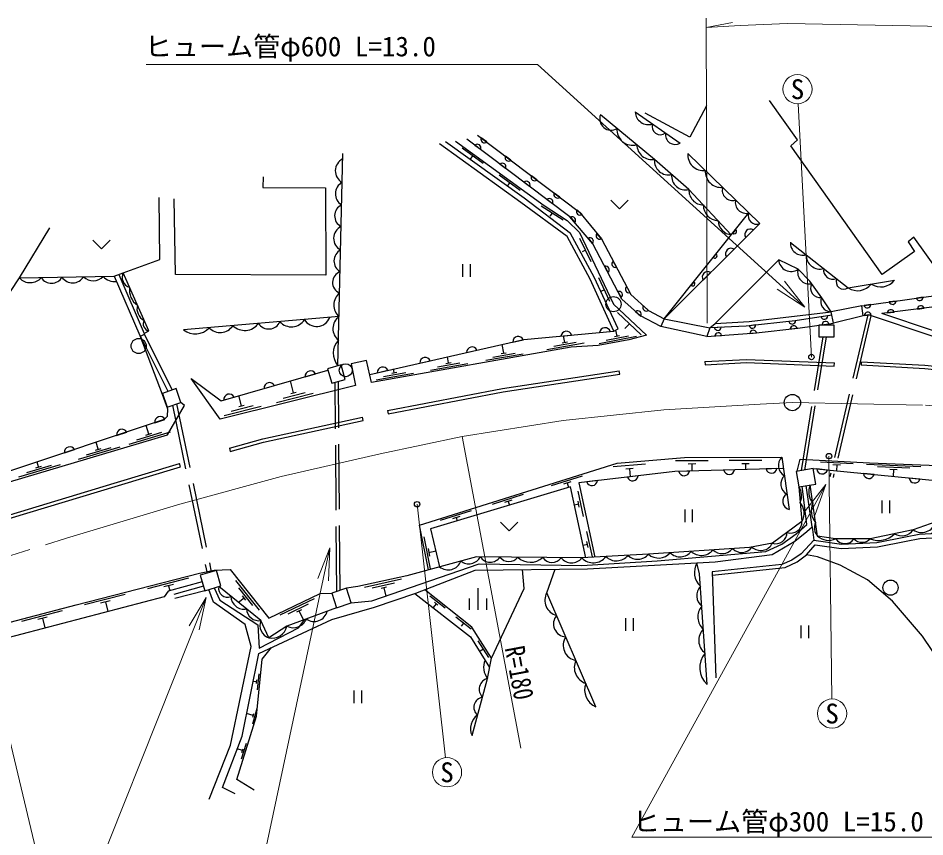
# Model space of a CAD drawing. Units: millimetres at full size, sheet at 1:1000; details may follow other scales. Extents: x 40000 to 680000, y 20000 to 380000.
# Drawn here: x 293976 to 377664, y 259146 to 334758 of the extents above; entities that cross this region are included whole.
import ezdxf
from ezdxf.enums import TextEntityAlignment as Align

# ---------------------------------------------------------------- set-up
doc = ezdxf.new("R2010")
doc.units = ezdxf.units.MM
doc.header["$LTSCALE"] = 1000
doc.linetypes.add('CHAIN', pattern=[18.5, 12, -1.5, 3.5, -1.5])
doc.linetypes.add('DASHED', pattern=[7.5, 6, -1.5])
for name, color, linetype, lineweight in [('M-BGD', 7, 'Continuous', 25), ('M-BMK', 2, 'CHAIN', 13), ('M-BMK-SRVR', 3, 'Continuous', 25), ('M-STR-HTXT', 7, 'Continuous', 13), ('M-STR-STRC', 7, 'Continuous', 25)]:
    doc.layers.add(name, color=color, linetype=linetype, lineweight=lineweight)
doc.styles.add('ＭＳ ゴシック', font='')
doc.styles.get('ＭＳ ゴシック').set_extended_font_data('MS Gothic')

# ---------------------------------------------------------------- blocks, each defined once
blk = doc.blocks.new('open_arrow')
at = {"color": 0, "linetype": 'Continuous', "lineweight": -2}
blk.add_lwpolyline([(7.5, 1.25), (0, 0), (7.5, -1.25)], dxfattribs=at)

msp = doc.modelspace()

# ---------------------------------------------------------------- linework, layer by layer
at = {"layer": 'M-BGD'}
for p, q in [((350934, 326089), (355076, 323212)), ((337226, 323319), (336727, 323696)), ((323497, 302656), (323934, 322266)), ((336887, 321327), (334947, 322741)), ((336142, 323026), (336642, 322650)), ((335917, 322034), (335705, 321743)), ((339450, 321638), (338951, 322015)), ((338466, 321274), (338966, 320898)), ((340307, 318834), (338368, 320247)), ((341856, 319820), (341356, 320198)), ((339338, 319541), (339126, 319250)), ((340687, 319601), (341187, 319224)), ((343961, 318229), (343461, 318607)), ((344265, 316110), (342245, 317406)), ((342804, 318005), (343304, 317628)), ((343255, 316758), (343061, 316455)), ((344954, 316364), (345358, 315887)), ((346019, 316630), (345565, 317061)), ((353600, 306974), (361417, 316765)), ((347788, 314391), (347394, 314877)), ((360186, 315224), (359936, 314910)), ((361132, 314498), (361833, 315198)), ((346862, 312247), (345831, 314414)), ((346588, 314433), (346992, 313955)), ((346347, 313331), (346022, 313176)), ((359348, 312715), (360049, 313415)), ((349196, 311749), (348903, 312302)), ((358388, 312971), (358137, 312657)), ((334992, 312047), (334992, 310873)), ((335692, 312047), (335692, 310873)), ((348114, 311836), (348404, 311282)), ((303255, 311088), (305617, 305637)), ((348600, 308594), (347569, 310762)), ((357197, 310566), (357898, 311266)), ((348084, 309678), (347759, 309523)), ((350436, 309415), (350142, 309967)), ((356342, 310408), (356092, 310094)), ((349334, 309508), (349624, 308954)), ((377498, 308982), (376878, 308894)), ((352152, 307767), (351689, 308188)), ((372667, 308299), (372047, 308212)), ((375003, 308629), (374383, 308542)), ((376977, 307895), (377598, 307976)), ((323598, 307190), (309253, 305968)), ((351484, 305509), (349301, 307567)), ((350971, 307663), (351437, 307245)), ((368697, 307263), (368079, 307167)), ((369229, 306595), (369023, 307634)), ((372080, 307288), (372696, 307397)), ((374198, 307532), (374818, 307613)), ((350392, 306538), (349981, 306101)), ((362073, 306420), (361451, 306355)), ((365736, 306812), (365116, 306728)), ((368179, 306448), (368799, 306535)), ((305273, 305378), (305631, 305557)), ((344072, 305385), (345059, 305476)), ((347644, 305713), (348630, 305804)), ((349254, 305399), (349148, 305941)), ((358874, 306203), (358249, 306170)), ((361510, 305645), (362134, 305690)), ((365241, 306054), (365863, 306127)), ((339635, 304842), (340601, 305061)), ((342766, 304156), (346213, 304766)), ((343424, 304455), (345492, 304822)), ((344185, 304773), (344668, 304858)), ((344427, 304815), (344322, 305408)), ((347605, 304710), (351040, 305380)), ((348257, 305021), (350319, 305423)), ((349013, 305352), (349494, 305445)), ((358278, 305409), (358902, 305454)), ((335360, 303877), (336327, 304095)), ((337789, 303456), (339857, 303823)), ((338551, 303774), (339033, 303859)), ((338792, 303817), (338649, 304620)), ((331053, 302903), (332019, 303122)), ((333449, 302869), (333931, 302955)), ((333690, 302912), (333590, 303477)), ((337132, 303157), (340578, 303768)), ((357359, 303048), (357374, 302748)), ((371789, 303023), (371773, 302724)), ((327122, 302015), (328089, 302234)), ((328694, 302026), (328635, 302357)), ((332029, 302252), (335476, 302863)), ((332687, 302552), (334755, 302918)), ((349498, 301880), (349453, 302176)), ((369307, 302627), (369319, 302927)), ((320462, 301637), (321415, 301909)), ((327034, 301366), (330480, 301977)), ((327691, 301666), (329759, 302032)), ((328453, 301984), (328935, 302069)), ((316679, 300556), (317632, 300828)), ((319395, 300155), (319122, 301254)), ((312955, 299493), (313908, 299765)), ((314589, 298960), (314357, 299893)), ((317813, 299267), (321209, 300112)), ((318434, 299669), (320472, 300176)), ((319158, 300096), (319633, 300214)), ((313006, 298072), (316403, 298917)), ((313628, 298474), (315666, 298981)), ((314351, 298901), (314827, 299019)), ((328065, 298521), (328121, 298226)), ((306034, 296335), (305798, 297126)), ((306583, 297388), (307523, 297702)), ((325821, 297601), (325758, 297895)), ((303067, 296214), (304006, 296528)), ((304220, 295419), (308053, 296562)), ((304935, 295820), (307235, 296506)), ((305765, 296255), (306302, 296415)), ((301371, 294945), (301180, 295585)), ((298251, 294607), (299190, 294920)), ((299557, 294029), (303390, 295172)), ((300272, 294430), (302572, 295116)), ((301102, 294865), (301639, 295025)), ((313472, 295029), (313554, 294740)), ((295867, 293304), (295729, 293765)), ((357663, 293886), (354663, 293873)), ((362611, 293906), (359611, 293894)), ((371040, 293597), (368044, 293748)), ((294053, 292388), (297886, 293531)), ((294768, 292789), (297068, 293475)), ((295598, 293224), (296135, 293384)), ((308966, 293333), (308879, 293621)), ((351870, 293571), (348881, 293319)), ((350749, 293175), (350052, 293117)), ((350401, 293146), (350464, 292399)), ((355940, 292921), (354950, 292892)), ((356514, 293581), (355814, 293578)), ((356164, 293580), (356167, 292928)), ((360093, 293042), (359102, 293013)), ((361462, 293601), (360762, 293598)), ((361112, 293600), (361114, 293071)), ((364008, 293155), (363017, 293127)), ((367365, 293153), (383412, 291575)), ((368671, 293024), (367685, 293121)), ((369882, 293475), (369183, 293511)), ((369533, 293493), (369505, 292942)), ((377281, 293331), (372285, 293531)), ((376275, 293191), (373277, 293311)), ((375119, 293057), (374419, 293085)), ((374769, 293071), (374743, 292427)), ((346028, 292452), (343165, 291557)), ((351199, 292485), (350215, 292370)), ((372981, 292601), (371995, 292697)), ((377203, 292186), (376217, 292283)), ((344985, 291937), (344317, 291728)), ((344651, 291833), (344783, 291410)), ((347443, 292046), (346459, 291932)), ((367251, 287792), (366701, 291583)), ((340583, 290749), (337719, 289853)), ((346172, 288735), (345664, 291080)), ((339539, 290234), (338871, 290025)), ((339205, 290129), (339316, 289773)), ((345713, 289863), (345329, 289780)), ((345772, 289590), (345654, 290137)), ((373685, 290223), (373685, 289049)), ((374385, 290223), (374385, 289049)), ((335783, 289248), (332920, 288352)), ((334739, 288733), (334071, 288524)), ((355501, 289385), (355501, 288212)), ((356201, 289385), (356201, 288212)), ((334405, 288628), (334499, 288330)), ((346979, 285009), (346471, 287355)), ((331411, 286856), (331998, 283914)), ((346579, 285864), (346460, 286411)), ((331812, 285764), (331949, 285077)), ((331881, 285420), (332521, 285548)), ((346519, 286138), (346141, 286056)), ((309697, 283032), (305920, 282060)), ((329348, 282930), (325931, 282172)), ((308302, 282456), (307420, 282229)), ((307861, 282342), (307981, 281876)), ((311082, 282314), (308356, 281533)), ((316250, 280095), (314068, 282831)), ((315649, 280511), (314340, 282153)), ((328710, 282574), (326660, 282119)), ((327969, 282194), (327491, 282088)), ((327730, 282141), (327900, 281379)), ((336443, 280109), (336443, 282101)), ((303867, 281532), (300090, 280560)), ((311209, 281881), (308443, 281162)), ((314830, 281201), (314313, 280788)), ((314983, 281010), (314678, 281393)), ((333374, 280255), (331966, 281378)), ((302471, 280956), (301590, 280729)), ((302031, 280843), (302256, 279965)), ((321297, 281129), (318142, 279613)), ((320757, 280636), (318864, 279727)), ((332558, 280676), (332272, 280317)), ((332722, 280545), (332394, 280807)), ((335643, 280109), (335643, 281154)), ((337243, 280109), (337243, 281154)), ((298053, 280028), (294281, 279037)), ((320122, 280098), (319681, 279886)), ((319902, 279992), (320301, 279161)), ((296660, 279445), (295780, 279214)), ((296220, 279330), (296453, 278444)), ((335795, 278324), (334388, 279446)), ((335092, 278885), (334867, 278604)), ((350029, 279353), (350029, 278179)), ((350729, 279353), (350729, 278179)), ((366218, 278675), (366218, 277501)), ((366918, 278675), (366918, 277501)), ((337408, 275716), (336443, 277235)), ((336926, 276475), (336622, 276282)), ((316061, 272717), (316208, 274210)), ((315985, 273478), (315666, 273510)), ((315968, 273304), (316002, 273653)), ((324959, 272670), (324959, 271496)), ((325659, 272670), (325659, 271496)), ((315681, 270361), (315062, 270533)), ((315625, 269598), (316027, 271043)), ((315635, 270192), (315728, 270529)), ((314679, 267113), (314184, 267266)), ((314602, 266352), (315044, 267785)), ((314628, 266946), (314731, 267280))]:
    msp.add_line(p, q, dxfattribs=at)
at = {"layer": 'M-BGD', "linetype": 'DASHED'}
for p, q in [((371838, 308182), (369023, 307634)), ((372388, 307342), (368906, 292407)), ((372681, 307277), (369198, 292339)), ((371984, 307271), (369229, 306595)), ((353600, 306974), (357826, 306147)), ((308199, 300423), (305631, 305557)), ((357543, 305355), (353297, 306265)), ((307819, 300289), (305273, 305378)), ((366265, 292976), (368282, 305313)), ((366577, 293026), (368586, 305313)), ((323386, 281814), (323242, 301130)), ((323686, 281911), (323542, 301215)), ((308225, 298999), (311421, 283494)), ((308606, 299132), (311806, 283607))]:
    msp.add_line(p, q, dxfattribs=at)
at = {"layer": 'M-BGD'}
for points in [[(357507, 326661), (355970, 323763), (351856, 325985)], [(378996, 311251), (376646, 314534), (376130, 314089), (376706, 313205), (373725, 311090), (365295, 322968), (365898, 323515), (363319, 327155)], [(359801, 314742), (355889, 318938), (352717, 321706), (347727, 325838)], [(336374, 323963), (345792, 316846), (347803, 314373), (350526, 309244), (352169, 307751), (353600, 306974)], [(334348, 323400), (342518, 317445), (344641, 316083), (345777, 314948), (348922, 308336), (351959, 305473), (350340, 305060), (347521, 304511), (345012, 304371), (326598, 301106), (326135, 303126), (324724, 302821), (325104, 300833), (312626, 297730), (309931, 301475), (312715, 299424), (322571, 302239)], [(348947, 305833), (346786, 310646), (344641, 314588), (340378, 317735), (332880, 323145)], [(348947, 305833), (349360, 306054), (347144, 310826), (344951, 314854), (340683, 318117), (333422, 323334)], [(353600, 306974), (353297, 306265), (351432, 307249), (349706, 308798), (347023, 313919), (344906, 316421), (335395, 323589)], [(353600, 306974), (362420, 315785), (355779, 322271)], [(316580, 320097), (316561, 319116), (322336, 319079), (322373, 311014), (308492, 311088), (308362, 318062)], [(294107, 310759), (302838, 310929), (303671, 311248), (307060, 312463), (306986, 318195)], [(348682, 317951), (349477, 317155), (350273, 317951)], [(274039, 297274), (275153, 297556), (277821, 297402), (280565, 297728), (282005, 298156), (284900, 299702), (287224, 301561), (289220, 303894), (291533, 306893), (294107, 310759), (296903, 315376)], [(300879, 314254), (301675, 313459), (302470, 314254)], [(365247, 314052), (370576, 309850), (374854, 310551)], [(369023, 307634), (368159, 308922), (367044, 310456), (365969, 311574), (364175, 312445), (358319, 306541)], [(302838, 310929), (305207, 305454), (307275, 300022), (307754, 298677), (307716, 297975), (307460, 297681), (277757, 287766), (269023, 285161), (254115, 282144)], [(305617, 305637), (306039, 305865), (303671, 311248)], [(372451, 307353), (371984, 307271), (371838, 308182), (380226, 309367), (380255, 308324), (373696, 307466)], [(369084, 307323), (365688, 306797), (361160, 306324), (357826, 306147), (357543, 305355), (362083, 305686), (365937, 306135), (369229, 306595)], [(357826, 306147), (358319, 306541), (361461, 306733), (369023, 307634)], [(389516, 304065), (385445, 304745), (378351, 305390), (372451, 307353)], [(389585, 304560), (385509, 305241), (378454, 305883), (373696, 307466)], [(326425, 301858), (340645, 305071), (348947, 305833)], [(357359, 303048), (361207, 303246), (369319, 302927)], [(371789, 303023), (377673, 302707), (384207, 302036), (387235, 301623)], [(328065, 298521), (338680, 300542), (349453, 302176)], [(357374, 302748), (361209, 302946), (369307, 302627)], [(371773, 302724), (377650, 302408), (384171, 301738), (387194, 301326)], [(328121, 298226), (338731, 300246), (349498, 301880)], [(269023, 285161), (271433, 285456), (307754, 296285), (309333, 298991), (308997, 299270)], [(313472, 295029), (316555, 295903), (325758, 297895)], [(313554, 294740), (316627, 295611), (325821, 297601)], [(331838, 283799), (331010, 287944), (349261, 293652), (355473, 294177), (364457, 294213), (365130, 289376)], [(365866, 292912), (366150, 294025), (372561, 293700), (384339, 293229), (396826, 291330), (411007, 288712), (416651, 287769), (423996, 286115), (429963, 284282)], [(235427, 277060), (240377, 277178), (245201, 277629), (252340, 278542), (260720, 279981), (273939, 283110), (283562, 285969), (302831, 291806), (308879, 293621)], [(235434, 276760), (240395, 276879), (245234, 277330), (252385, 278245), (260780, 279687), (274016, 282820), (283648, 285682), (302918, 291518), (308966, 293333)], [(364602, 293173), (354593, 292882), (345714, 291844), (347202, 284971)], [(366019, 291473), (366313, 288278), (363588, 286266), (361489, 285873), (352151, 285248), (346014, 284904), (336296, 285016), (329853, 283258), (325335, 282255), (324268, 282100)], [(324707, 280751), (326610, 280934), (336520, 284353), (345993, 284215), (352957, 284653), (362973, 285497), (364448, 286180), (365793, 287137), (366780, 287994), (366325, 291522)], [(346387, 284925), (344962, 291463), (332025, 287589), (332878, 284083)], [(385403, 290170), (385103, 291060), (384817, 291659), (382264, 290040), (378676, 288230), (376591, 287492), (372625, 286674), (369413, 286683), (367760, 286926), (367087, 291645)], [(367429, 286538), (369969, 286171), (373241, 286320), (375873, 286852), (377140, 287096), (378235, 287163), (383309, 290126), (386532, 290193), (390390, 289673), (394169, 289031), (398661, 288034), (401555, 287255)], [(367532, 286119), (369949, 285770), (373290, 285921), (375951, 286460), (377190, 286698), (378355, 286769), (383422, 289728), (386509, 289793), (390330, 289277), (394093, 288638), (398565, 287645), (401218, 286931)], [(338507, 288203), (339302, 287407), (340098, 288203)], [(313999, 263116), (312824, 263720), (314639, 268450), (316187, 276073), (322937, 279233), (326857, 280352), (330686, 281638), (336172, 283789), (346522, 283908), (358324, 284533), (363565, 285227), (365655, 286458), (366780, 287339), (367251, 287792)], [(367251, 287792), (367429, 286538), (366253, 285285), (365378, 284687), (364472, 284306), (358029, 283632), (358358, 273835)], [(358039, 283328), (364768, 284027), (365884, 284542), (366726, 285195), (367532, 286119)], [(380519, 272302), (379172, 275133), (377451, 277692), (374669, 280928), (372375, 282882), (369837, 284237), (367741, 284997), (366726, 285195)], [(232969, 264916), (233603, 266068), (240851, 266656), (251941, 268088), (256462, 268912), (267700, 272225), (281488, 275891), (299346, 280585), (310715, 283510), (312084, 283778), (313535, 283837), (317111, 279351), (321859, 281631), (322918, 281662)], [(335868, 268507), (337310, 273778), (337658, 275659), (340670, 282098), (340518, 283839)], [(347298, 271153), (342761, 281696), (343547, 283874)], [(357575, 273212), (356862, 283439), (356632, 284443)], [(310972, 282690), (307835, 281836), (307451, 281328), (268000, 270983), (266584, 270058), (259544, 267968), (240752, 265255), (232969, 264916)], [(312076, 282135), (312587, 281018), (316099, 278739), (316212, 276575), (319856, 278443), (320451, 279217)], [(323356, 280312), (318791, 278591), (317115, 277522), (316382, 279115), (312495, 282258)], [(311615, 262634), (313586, 267622), (315483, 276722), (314945, 278761), (312005, 280815), (311586, 281991)], [(330600, 281609), (335742, 277635), (337494, 274775)], [(337658, 275659), (335841, 278518), (331519, 281965)], [(315758, 263451), (314173, 264453), (315970, 270280), (316491, 275551), (317370, 276627)]]:
    msp.add_lwpolyline(points, dxfattribs=at)
for points in [[(367874, 305313), (369298, 305313), (369298, 306400), (367874, 306400)], [(322916, 301036), (324168, 301395), (323783, 302738), (322531, 302379)], [(307735, 298827), (308997, 299270), (308549, 300546), (307287, 300103)], [(366019, 291473), (367594, 291726), (367365, 293153), (365790, 292900)], [(311209, 281881), (312693, 282316), (312274, 283744), (310790, 283309)], [(323356, 280312), (324707, 280751), (324268, 282100), (322918, 281662)]]:
    msp.add_lwpolyline(points, close=True, dxfattribs=at)
for centre, radius in [((348922, 308336), 700), ((305101, 304477), 700), ((324211, 302240), 600), ((374492, 282162), 700)]:
    msp.add_circle(centre, radius, dxfattribs=at)
for centre, radius, start, end in [((348694, 325454), 1041, 158.30619, 302.43099), ((352145, 326135), 1212, 182.15871, 288.27704), ((353251, 324752), 763, 162.25487, 308.18087), ((350690, 324457), 1443, 175.28422, 285.453), ((354623, 324004), 912, 170.64547, 299.79027), ((336359, 322794), 318, 332.88746, 133.10519), ((337009, 323551), 318, 152.81245, 313.03018), ((352490, 323105), 1417, 181.55248, 279.18475), ((357240, 322142), 1466, 174.95263, 276.39952), ((324473, 320657), 1223, 116.7365, 240.71279), ((339234, 321870), 318, 152.81245, 313.03018), ((353989, 321563), 1280, 173.59794, 284.18567), ((338684, 321042), 318, 332.88746, 133.10519), ((358857, 320578), 1457, 175.79718, 275.55496), ((340904, 319369), 318, 332.88746, 133.10519), ((341639, 320053), 318, 152.81245, 313.03018), ((355558, 320159), 1265, 172.61004, 285.17355), ((324464, 318537), 1206, 119.23124, 238.21804), ((357226, 318846), 1340, 176.06852, 269.92934), ((359915, 318869), 953, 164.27947, 287.07266), ((343021, 317773), 318, 332.88746, 133.10519), ((343744, 318462), 318, 152.81245, 313.03018), ((324317, 316495), 1128, 115.71286, 241.73641), ((358655, 317477), 1431, 178.85287, 267.14499), ((361154, 317718), 988, 165.94937, 285.40277), ((345114, 316090), 318, 320.12287, 120.3406), ((345829, 316885), 318, 146.41649, 306.63422), ((362121, 316482), 759, 158.0797, 293.27244), ((359956, 316107), 1374, 182.47335, 263.52451), ((324291, 314414), 1200, 114.99363, 242.45566), ((347633, 314668), 318, 139.01663, 299.23436), ((360086, 315047), 203, 222.43893, 60.36232), ((361552, 314778), 505, 56.141, 213.79919), ((346748, 314159), 318, 320.12287, 120.3406), ((366390, 314006), 1143, 177.66257, 285.81961), ((324285, 312331), 1158, 118.34474, 239.10456), ((359767, 312996), 505, 56.141, 213.79919), ((349098, 312051), 318, 127.85427, 288.072), ((358287, 312794), 203, 222.43893, 60.36232), ((365307, 312493), 1133, 182.43368, 305.76101), ((368005, 312885), 1304, 179.07956, 284.40263), ((324053, 310344), 1058, 110.01247, 247.4368), ((348211, 311534), 318, 307.54178, 107.75951), ((357616, 310847), 505, 56.141, 213.79919), ((366981, 311267), 1058, 163.10837, 282.25853), ((369170, 311485), 852, 170.75292, 292.72927), ((295093, 311675), 1346, 222.90946, 319.32477), ((297057, 311375), 1107, 211.4564, 330.77779), ((299007, 311494), 1184, 213.79501, 328.43919), ((300903, 311752), 1249, 224.69762, 317.53657), ((302889, 311839), 1413, 221.14633, 276.62962), ((304536, 310827), 962, 154.0639, 253.42781), ((370178, 310439), 711, 159.40003, 304.08217), ((373600, 311499), 1572, 235.70946, 322.88746), ((305908, 309643), 1667, 170.95561, 236.53609), ((350337, 309717), 318, 127.85427, 288.072), ((356242, 310232), 203, 222.43893, 60.36232), ((367976, 309830), 870, 152.3846, 279.6594), ((371455, 311189), 1601, 236.71407, 321.88284), ((324511, 308259), 1405, 127.93419, 229.5151), ((349431, 309206), 318, 307.54178, 107.75951), ((369016, 308601), 968, 157.4408, 270.42579), ((377181, 308992), 318, 197.92933, 358.14707), ((306148, 307921), 1205, 164.03388, 243.45783), ((351957, 308018), 318, 147.63385, 307.85158), ((372350, 308310), 318, 197.92933, 358.14707), ((374685, 308639), 318, 197.92933, 358.14707), ((377295, 307882), 318, 17.34013, 177.55786), ((324384, 306083), 1357, 125.38454, 232.06475), ((351167, 307414), 318, 327.99455, 128.21228), ((368380, 307269), 318, 198.6929, 358.91063), ((372398, 307289), 318, 19.97184, 180.18957), ((374515, 307518), 318, 17.34013, 177.55786), ((306184, 306512), 664, 150.13001, 257.36166), ((312623, 307120), 1398, 222.91072, 326.82912), ((314888, 307496), 1581, 226.20135, 323.5385), ((317105, 307179), 1132, 213.35581, 336.38407), ((319199, 307650), 1404, 221.21242, 328.52742), ((321521, 307605), 1319, 211.46113, 338.27872), ((361756, 306441), 318, 195.85003, 356.06776), ((365419, 306824), 318, 197.59191, 357.80964), ((365558, 306036), 318, 16.53601, 176.75375), ((368497, 306438), 318, 17.83947, 178.0572), ((310320, 307307), 1712, 231.43895, 318.30089), ((344574, 305333), 505, 16.41553, 174.07372), ((348146, 305661), 505, 16.41553, 174.07372), ((358559, 306241), 318, 192.93417, 353.1519), ((358594, 305377), 318, 14.05916, 174.27689), ((361826, 305613), 318, 14.05916, 174.27689), ((324786, 303806), 1728, 135.70556, 221.74371), ((340140, 304856), 505, 23.90266, 181.56085), ((335865, 303890), 505, 23.90266, 181.56085), ((331557, 302917), 505, 23.90266, 181.56085), ((320965, 301679), 505, 27.10761, 184.7658), ((327627, 302029), 505, 23.90266, 181.56085), ((317183, 300598), 505, 27.10761, 184.7658), ((313458, 299535), 505, 27.10761, 184.7658), ((307084, 297452), 505, 29.6309, 187.28909), ((303568, 296278), 505, 29.6309, 187.28909), ((298751, 294671), 505, 29.6309, 187.28909), ((365260, 293442), 1114, 136.12347, 239.6998), ((355442, 293004), 505, 192.83559, 350.49378), ((359595, 293125), 505, 192.83559, 350.49378), ((363510, 293239), 505, 192.83559, 350.49378), ((368187, 293170), 505, 185.55796, 343.21615), ((350695, 292525), 505, 197.83436, 355.49255), ((365384, 291723), 1021, 132.15097, 243.67229), ((372498, 292746), 505, 185.55796, 343.21615), ((376719, 292331), 505, 185.55796, 343.21615), ((346940, 292086), 505, 197.83436, 355.49255), ((364907, 290648), 1385, 333.93346, 36.57694), ((368548, 290995), 1599, 156.0453, 220.19659), ((365342, 290135), 788, 121.43695, 254.38631), ((364982, 289043), 1536, 330.105, 40.40539), ((368818, 289261), 1649, 154.78223, 221.45966), ((365313, 288205), 1003, 248.8565, 4.15253), ((368586, 287678), 1117, 153.92916, 222.3127), ((377358, 288639), 1380, 236.2244, 342.7336), ((363900, 287270), 1051, 252.74502, 0.13211), ((373402, 288556), 2035, 247.58606, 315.72197), ((375524, 288289), 1332, 240.06188, 323.24613), ((362514, 286788), 1194, 227.12917, 334.09816), ((368787, 288059), 1529, 227.79268, 295.83121), ((370285, 287207), 983, 212.27296, 327.42796), ((371871, 287381), 1034, 222.83267, 316.86824), ((353089, 286322), 1426, 228.86486, 318.78662), ((355071, 286287), 1282, 224.85822, 322.79326), ((357032, 286511), 1372, 226.75438, 320.8971), ((358949, 286563), 1252, 227.11306, 320.53841), ((360750, 286565), 1154, 223.75159, 325.532), ((333668, 285045), 1244, 230.59462, 339.93788), ((335574, 285541), 1181, 231.36235, 333.43396), ((337544, 285581), 1076, 211.93285, 326.74546), ((339271, 285593), 1023, 216.03055, 322.64777), ((341256, 286200), 1696, 226.35528, 312.32302), ((343250, 285518), 1027, 213.86776, 324.81056), ((345061, 285693), 1237, 218.2929, 320.3854), ((347064, 285903), 1450, 223.5732, 322.84835), ((349190, 286039), 1402, 226.1781, 320.24347), ((351159, 286093), 1303, 226.83265, 319.5889), ((358124, 283560), 1733, 149.36538, 227.0062), ((313277, 282086), 800, 167.61155, 294.46411), ((357904, 281427), 1294, 138.03745, 229.94252), ((314815, 281378), 1207, 180.95814, 281.11752), ((344065, 281007), 1475, 152.10381, 254.45388), ((358198, 279454), 1494, 138.92405, 229.05592), ((316217, 280276), 1173, 183.98765, 278.08802), ((321298, 280276), 1242, 234.50286, 346.79955), ((344585, 278815), 1197, 139.93013, 266.62755), ((317500, 278664), 1205, 158.0184, 251.39763), ((319368, 279764), 1308, 243.79019, 337.51222), ((317394, 278932), 1437, 258.81054, 346.30784), ((358266, 277289), 1474, 135.3173, 232.66268), ((345692, 276839), 1413, 146.44871, 260.10896), ((338585, 274815), 1643, 156.84614, 219.11482), ((346875, 274795), 1567, 155.40503, 251.15266), ((358956, 274768), 2081, 139.57766, 228.40231), ((337565, 272772), 1037, 104.21917, 225.17011), ((347968, 272720), 1705, 159.70237, 246.8553), ((336965, 271117), 928, 98.13425, 231.25504), ((337226, 269149), 1503, 124.09879, 205.29049)]:
    msp.add_arc(centre, radius, start, end, dxfattribs=at)
at = {"layer": 'M-BMK'}
msp.add_lwpolyline([(278826, 280633), (298452, 286739), (308902, 289860), (318247, 292416), (327383, 294529), (334963, 296131), (344274, 297590), (353567, 298575), (362472, 299119), (365438, 299255), (377719, 299011), (388395, 298102), (398627, 296560), (413057, 293688), (452157, 284636), (461753, 282741), (464610, 282413), (474837, 280915), (487768, 279558), (500742, 278822), (516657, 279113)], dxfattribs=at)
at = {"layer": 'M-BMK-SRVR'}
msp.add_circle((365438, 299255), 750, dxfattribs=at)
at = {"layer": 'M-STR-HTXT'}
for p, q in [((357558, 306596), (357486, 334758)), ((357488, 333880), (359896, 334359)), ((367191, 303459), (365979, 326847)), ((334963, 296131), (340381, 267342)), ((368813, 294308), (369084, 271886)), ((330795, 289871), (333409, 266453)), ((290620, 278870), (295608, 257978))]:
    msp.add_line(p, q, dxfattribs=at)
for points in [[(357488, 333880), (360605, 334070), (364986, 334271), (379552, 333981), (392491, 332880), (404654, 331047), (420422, 327909), (459496, 318862), (467149, 317351), (469143, 317122), (479202, 315650), (490588, 314454), (501414, 313840), (515437, 314096), (520793, 314372), (531406, 315402), (536902, 316249)], [(366599, 308077), (341898, 330485), (305785, 330485)], [(368528, 291687), (350631, 259119), (386313, 259119)], [(322757, 285843), (316273, 255441), (351955, 255441)], [(311322, 281251), (297837, 247339), (333519, 247339)]]:
    msp.add_lwpolyline(points, dxfattribs=at)
for centre in [(365909, 328195), (369100, 270536), (333559, 265111)]:
    msp.add_circle(centre, 1350, dxfattribs=at)
at = {"layer": 'M-STR-STRC'}
for centre in [(367191, 303459), (368813, 294308), (330795, 289871)]:
    msp.add_circle(centre, 250, dxfattribs=at)

# ---------------------------------------------------------------- block references
at = {"layer": 'M-STR-HTXT', "xscale": 400, "yscale": 400}
for p, rotation in [((366599, 308077), 137.8), ((368528, 291687), 241.2), ((322757, 285843), 258), ((311322, 281251), 248.3)]:
    msp.add_blockref('open_arrow', p, dxfattribs=dict(at, rotation=rotation))

# ---------------------------------------------------------------- texts
at = {"layer": 'M-STR-HTXT', "style": 'ＭＳ ゴシック'}
msp.add_text('ヒューム管φ600 L=13.0', height=1833, dxfattribs=at).set_placement((332535, 330677), align=Align.BOTTOM_RIGHT)
for p in [(365909, 328195), (369100, 270536), (333559, 265111)]:
    msp.add_text('S', height=1833, dxfattribs=at).set_placement(p, align=Align.MIDDLE_CENTER)
at = {"layer": 'M-STR-HTXT', "style": 'ＭＳ ゴシック', "width": 0.8}
msp.add_text('R=180', height=1833, rotation=280.658, dxfattribs=at).set_placement((338804, 274030), align=Align.BOTTOM_CENTER)
at = {"layer": 'M-STR-HTXT', "style": 'ＭＳ ゴシック'}
msp.add_text('ヒューム管φ300 L=15.0', height=1833, dxfattribs=at).set_placement((350704, 260563), align=Align.MIDDLE_LEFT)

doc.saveas('drawing.dxf')
